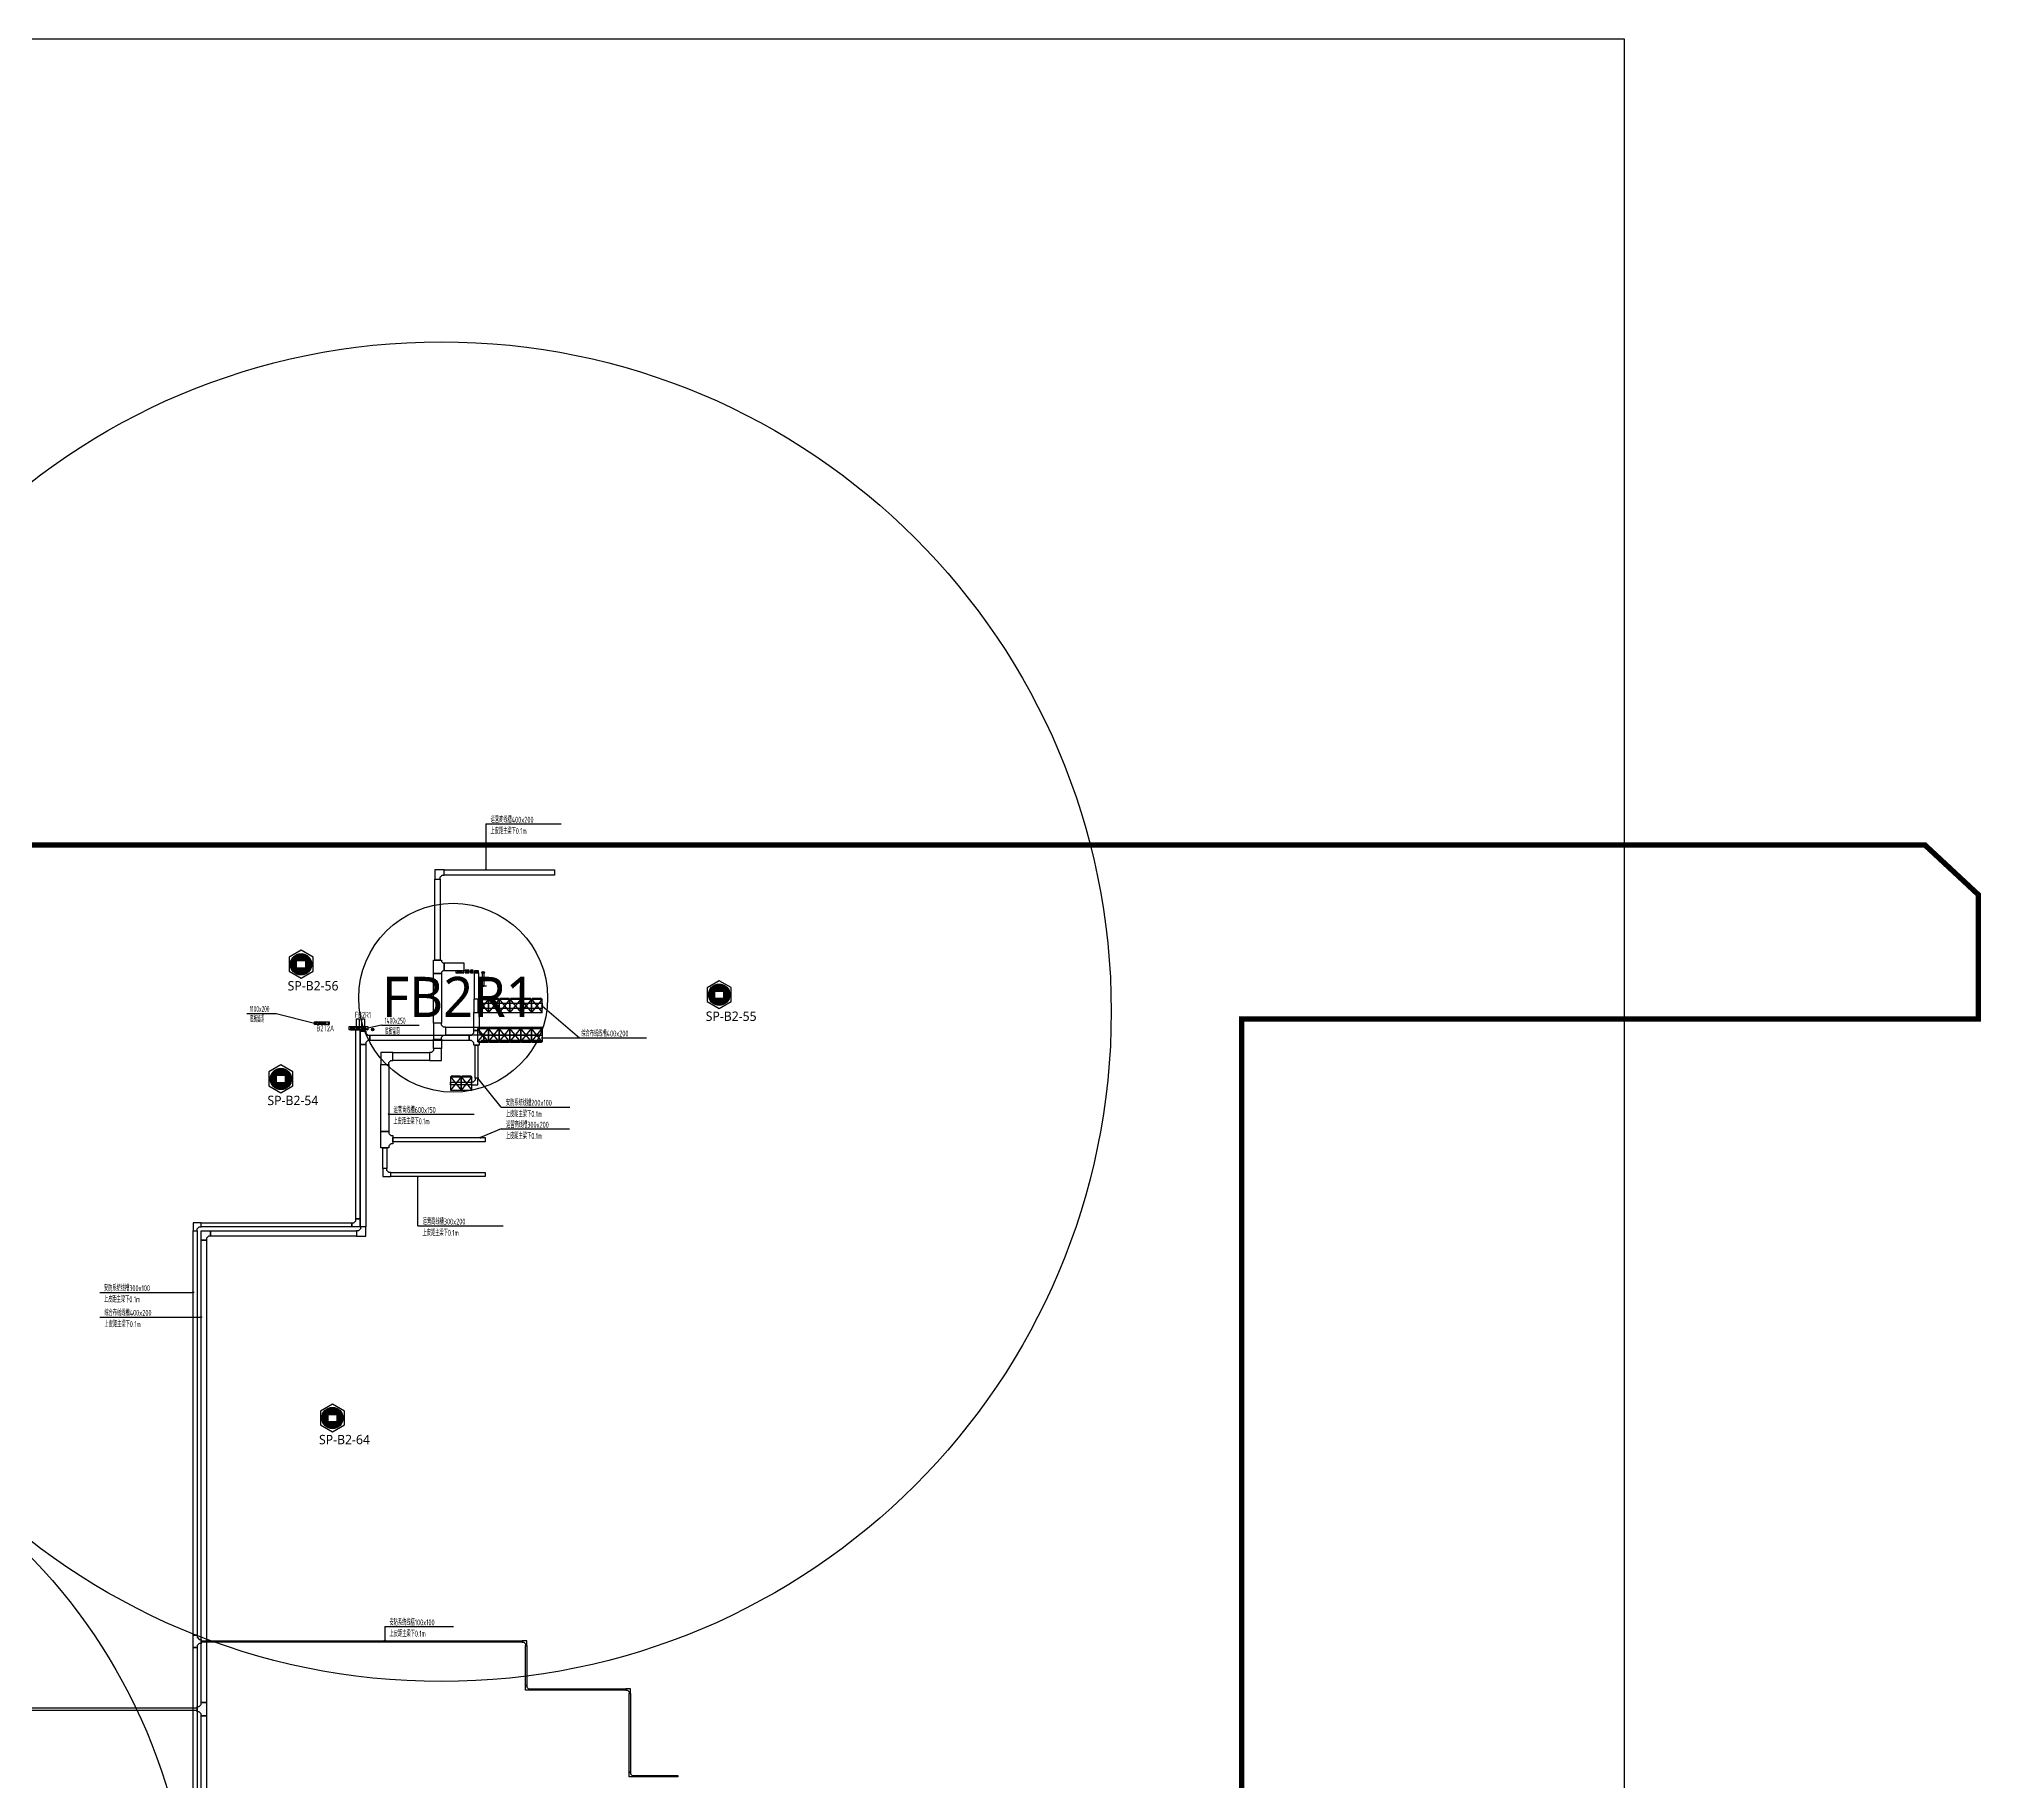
# Model space of a CAD drawing. Extents: x 444086 to 1693832, y -6784 to 371769.
# Drawn here: x 1548860 to 1693832, y 241717 to 371769 of the extents above; entities that cross this region are included whole.
import ezdxf

# ---------------------------------------------------------------- set-up
doc = ezdxf.new("R2010")
doc.units = 0
doc.header["$LTSCALE"] = 1000
doc.header["$MEASUREMENT"] = 0
doc.linetypes.add('CONTINOUS', pattern=[0])
doc.linetypes.add('SZGX_a-zzgr$0$DASHDOT2', pattern=[6, 3, -1.5, 0, -1.5])
for name, color, linetype in [('AP', 7, 'CONTINUOUS'), ('A无产权', 5, 'CONTINUOUS'), ('CABLETRAY_WEAK', 6, 'CONTINUOUS'), ('T-BAS', 11, 'CONTINUOUS'), ('T-C-CHANNELS', 30, 'CONTINUOUS'), ('T-EQUM-COM', 1, 'CONTINUOUS'), ('T-I-CHANNELS', 2, 'CONTINUOUS'), ('T-P-G RDJ', 1, 'CONTINOUS'), ('T-R-INTEGRATE', 1, 'CONTINUOUS'), ('T-SYSTEM', 4, 'CONTINUOUS'), ('T-TEXT', 7, 'CONTINUOUS'), ('T-TEXT-RD', 3, 'CONTINUOUS'), ('T-光企', 120, 'CONTINUOUS'), ('T-电源线槽', 1, 'CONTINUOUS'), ('T-铁塔', 3, 'CONTINUOUS'), ('WALL', 9, 'CONTINUOUS'), ('X', 6, 'CONTINUOUS')]:
    doc.layers.add(name, color=color, linetype=linetype)
doc.layers.add('Arc_建筑红线', color=8, linetype='CONTINUOUS', lineweight=40)
doc.styles.add('_TCH_DIM', font='SIMPLEX', dxfattribs={"bigfont": 'GBCBIG'})
doc.styles.add('GBSTYLE', font='gbxwxt.shx', dxfattribs={"width": 0.6, "bigfont": 'gbhzfs.shx'})
doc.styles.get("Standard").update_dxf_attribs({"font": 'GBENOR', "bigfont": 'GBCBIG'})

# ---------------------------------------------------------------- blocks, each defined once
blk = doc.blocks.new('A$C15ED39A3')
at = {"layer": 'T-EQUM-COM'}
for p, q in [((-800, -300), (200, 500)), ((-800, 500), (200, -300))]:
    blk.add_line(p, q, dxfattribs=at)
for points in [[(-800, 450), (-800, -250), (-850, -250), (-850, 450)], [(-800, -300), (-800, 500), (200, 500), (200, -300)]]:
    blk.add_lwpolyline(points, close=True, dxfattribs=at)
blk = doc.blocks.new('A$C27A92A3A')
at = {"layer": 'T-TEXT', "linetype": 'ByBlock'}
h = blk.add_hatch(color=7, dxfattribs=at)
edge = h.paths.add_edge_path()
edge.add_arc((-9107.1, 167050.4), 37.5, 0, 360)
h = blk.add_hatch(color=7, dxfattribs=at)
edge = h.paths.add_edge_path()
edge.add_arc((-4900, 156900.4), 37.5, 0, 360)
h = blk.add_hatch(color=7, dxfattribs=at)
edge = h.paths.add_edge_path()
edge.add_arc((-4900, 154500.4), 37.5, 0, 360)
h = blk.add_hatch(color=7, dxfattribs=at)
edge = h.paths.add_edge_path()
edge.add_arc((-9700, 151500.4), 37.5, 0, 360)
h = blk.add_hatch(color=7, dxfattribs=at)
edge = h.paths.add_edge_path()
edge.add_arc((-16350, 148800.4), 37.5, 0, 360)
h = blk.add_hatch(color=7, dxfattribs=at)
edge = h.paths.add_edge_path()
edge.add_arc((-9502.3, 147050.4), 37.5, 0, 360)
h = blk.add_hatch(color=7, dxfattribs=at)
edge = h.paths.add_edge_path()
edge.add_arc((-14176.1, 144150.4), 37.5, 0, 360)
h = blk.add_hatch(color=7, dxfattribs=at)
edge = h.paths.add_edge_path()
edge.add_arc((-30950, 135504.3), 37.5, 0, 360)
h = blk.add_hatch(color=7, dxfattribs=at)
edge = h.paths.add_edge_path()
edge.add_arc((-30350, 133659.7), 37.5, 0, 360)
h = blk.add_hatch(color=7, dxfattribs=at)
edge = h.paths.add_edge_path()
edge.add_arc((-16638.1, 109503.6), 37.5, 0, 360)
at = {"layer": 'CABLETRAY_WEAK', "linetype": 'ByBlock'}
for p, q in [((-11050, 159500.4, 0), (-11050, 159500.4, 0)), ((-11050, 159500.4, 0), (-11050, 159500.4, 0)), ((-11050, 159500.4, 0), (-11050, 159500.4, 0)), ((-11050, 159500.4, 0), (-11050, 159500.4, 0)), ((-18500, 155250.4), (-18800, 155100.4, 0)), ((-18800, 155250.4, 0), (-18500, 155100.4, 0)), ((-18800, 141000.4, 0), (-18800, 155100.4, 0)), ((-18800, 155100.4, 0), (-18500, 155100.4, 0)), ((-18500, 155100.4, 0), (-18500, 141000.4, 0)), ((-30350, 140700.4, 0), (-30950, 140700.4, 0)), ((-30950, 140700.4, 0), (-30950, 140100.4, 0)), ((-30350, 140400.4, 0), (-30350, 140700.4, 0)), ((-30350, 140700.4, 0), (-19100, 140700.4, 0)), ((-30350, 140400.4, 0), (-30350, 140700.4, 0)), ((-19100, 140700.4, 0), (-19100, 140400.4, 0)), ((-19100, 140400.4, 0), (-19100, 140700.4, 0)), ((-19100, 140700.4, 0), (-18950, 140700.4, 0)), ((-18950, 140700.4, 0), (-18800, 140850.4, 0)), ((-18500, 141000.4, 0), (-18800, 141000.4, 0)), ((-18800, 140850.4, 0), (-18800, 141000.4, 0)), ((-18800, 141000.4, 0), (-18500, 141000.4, 0)), ((-18500, 141000.4, 0), (-18500, 140400.4, 0)), ((-30950, 140100.4, 0), (-30650, 140100.4, 0)), ((-30950, 109903.6, 0), (-30950, 140100.4, 0)), ((-30950, 140100.4, 0), (-30650, 140100.4, 0)), ((-30650, 140250.4, 0), (-30500, 140400.4, 0)), ((-30650, 140100.4, 0), (-30650, 140250.4, 0)), ((-30650, 140100.4, 0), (-30650, 109903.6, 0)), ((-30500, 140400.4, 0), (-30350, 140400.4, 0)), ((-19100, 140400.4, 0), (-30350, 140400.4, 0)), ((-18500, 140400.4, 0), (-19100, 140400.4, 0)), ((-30650, 109903.6, 0), (-30950, 109903.6, 0)), ((-30950, 109003.6, 0), (-30950, 109903.6, 0)), ((-30950, 109903.6, 0), (-30650, 109903.6, 0)), ((-30650, 109003.6, 0), (-30950, 109003.6, 0)), ((-30650, 109903.6, 0), (-30650, 109753.6, 0)), ((-30650, 109753.6, 0), (-30500, 109603.6, 0)), ((-30500, 109303.6, 0), (-30650, 109153.6, 0)), ((-30650, 109153.6, 0), (-30650, 109003.6, 0)), ((-30500, 109603.6, 0), (-30350, 109603.6, 0)), ((-30350, 109303.6, 0), (-30500, 109303.6, 0)), ((-30350, 109603.6, 0), (-30350, 109303.6, 0))]:
    blk.add_line(p, q, dxfattribs=at)
at = {"layer": 'CABLETRAY_WEAK'}
for p, q in [((-18750, 155250.4, 0), (-18750, 155923.1, 0)), ((-18750, 155923.1, 0), (-18550, 155923.1, 0)), ((-18550, 155250.4, 0), (-18750, 155250.4, 0)), ((-18550, 155923.1, 0), (-18550, 155250.4, 0)), ((-30950, 80550.4, 0), (-30950, 109003.6, 0)), ((-30950, 109003.6, 0), (-30650, 109003.6, 0)), ((-30650, 109003.6, 0), (-30650, 80550.4, 0)), ((-30350, 109403.6, 0), (-30350, 109503.6, 0)), ((-30350, 109503.6, 0), (-6400, 109503.6, 0)), ((-6400, 109403.6, 0), (-30350, 109403.6, 0)), ((-6400, 109503.6, 0), (-6400, 109403.6, 0)), ((-6050, 109503.6, 0), (-6400, 109503.6, 0)), ((-6400, 109503.6, 0), (-6400, 109403.6, 0)), ((-6400, 109403.6, 0), (-6275, 109403.6, 0)), ((-6275, 109403.6, 0), (-6150, 109278.6, 0)), ((-6150, 109278.6, 0), (-6150, 109153.6, 0)), ((-6150, 106150.4, 0), (-6150, 109153.6, 0)), ((-6150, 109153.6, 0), (-6050, 109153.6, 0)), ((-6150, 109153.6, 0), (-6050, 109153.6, 0)), ((-6050, 109153.6, 0), (-6050, 109503.6, 0)), ((-6050, 109153.6, 0), (-6050, 106150.4, 0)), ((-6050, 106150.4, 0), (-6150, 106150.4, 0)), ((-6150, 105800.4, 0), (-6150, 106150.4, 0)), ((-6150, 106150.4, 0), (-6050, 106150.4, 0)), ((-6050, 106150.4, 0), (-6050, 106025.4, 0)), ((-6050, 106025.4, 0), (-5925, 105900.4, 0)), ((-5925, 105900.4, 0), (-5800, 105900.4, 0)), ((-5800, 105800.4, 0), (-5800, 105900.4, 0)), ((-5800, 105900.4, 0), (1350, 105900.4, 0)), ((-5800, 105900.4, 0), (-5800, 105800.4, 0)), ((1350, 105900.4, 0), (1350, 105800.4, 0)), ((1700, 105900.4, 0), (1350, 105900.4, 0)), ((1350, 105900.4, 0), (1350, 105800.4, 0)), ((1700, 105550.4, 0), (1700, 105900.4, 0)), ((-5800, 105800.4, 0), (-6150, 105800.4, 0)), ((1350, 105800.4, 0), (-5800, 105800.4, 0)), ((1350, 105800.4, 0), (1475, 105800.4, 0)), ((1475, 105800.4, 0), (1600, 105675.4, 0)), ((1600, 105675.4, 0), (1600, 105550.4, 0)), ((1600, 99700.4, 0), (1600, 105550.4, 0)), ((1600, 105550.4, 0), (1700, 105550.4, 0)), ((1600, 105550.4, 0), (1700, 105550.4, 0)), ((1700, 105550.4, 0), (1700, 99700.4, 0)), ((1700, 99700.4, 0), (1600, 99700.4, 0)), ((1600, 99350.4, 0), (1600, 99700.4, 0)), ((1600, 99700.4, 0), (1700, 99700.4, 0)), ((1950, 99350.4, 0), (1600, 99350.4, 0)), ((1700, 99700.4, 0), (1700, 99575.4, 0)), ((1700, 99575.4, 0), (1825, 99450.4, 0)), ((1825, 99450.4, 0), (1950, 99450.4, 0)), ((1950, 99350.4, 0), (1950, 99450.4, 0)), ((1950, 99450.4, 0), (5222.5, 99450.4, 0)), ((1950, 99450.4, 0), (1950, 99350.4, 0)), ((5222.5, 99350.4, 0), (1950, 99350.4, 0)), ((5222.5, 99450.4, 0), (5222.5, 99350.4, 0))]:
    blk.add_line(p, q, dxfattribs=at)
at = {"layer": 'CABLETRAY_WEAK', "linetype": 'ByBlock', "elevation": 0}
blk.add_lwpolyline([(-18800, 155100.4), (-18500, 155100.4), (-18500, 155250.4), (-18800, 155250.4)], close=True, dxfattribs=at)
at = {"layer": 'T-C-CHANNELS'}
for p, q in [((-12200, 167050.4, 0), (-12900, 167050.4, 0)), ((-12900, 167050.4, 0), (-12900, 166350.4, 0)), ((-12200, 166650.4, 0), (-12200, 167050.4, 0)), ((-12200, 167050.4, 0), (-3969, 167050.4, 0)), ((-12200, 166650.4, 0), (-12200, 167050.4, 0)), ((-3969, 167050.4, 0), (-3969, 166650.4, 0)), ((-12900, 166350.4, 0), (-12500, 166350.4, 0)), ((-12900, 166350.4, 0), (-12500, 166350.4, 0)), ((-12900, 160300.4, 0), (-12900, 166350.4, 0)), ((-12500, 166500.4, 0), (-12350, 166650.4, 0)), ((-12500, 166350.4, 0), (-12500, 166500.4, 0)), ((-12500, 166350.4, 0), (-12500, 160300.4, 0)), ((-12350, 166650.4, 0), (-12200, 166650.4, 0)), ((-3969, 166650.4, 0), (-12200, 166650.4, 0)), ((-13000, 159300.4, 0), (-13000, 160300.4, 0)), ((-13000, 160300.4, 0), (-12400, 160300.4, 0)), ((-12500, 160300.4, 0), (-12900, 160300.4, 0)), ((-12400, 160300.4, 0), (-12400, 160200.4, 0)), ((-12400, 160200.4, 0), (-12300, 160100.4, 0)), ((-12300, 159500.4, 0), (-12400, 159400.4, 0)), ((-12300, 160100.4, 0), (-12200, 160100.4, 0)), ((-12200, 159500.4, 0), (-12300, 159500.4, 0)), ((-12200, 160100.4, 0), (-12200, 159500.4, 0)), ((-12200, 159500.4, 0), (-12200, 160100.4, 0)), ((-12200, 160100.4, 0), (-10749.4, 160100.4, 0)), ((-10749.4, 159500.4, 0), (-12200, 159500.4, 0)), ((-10750, 159500.4, 0), (-11350, 159350.4, 0)), ((-10750, 159350.4, 0), (-11350, 159500.4, 0)), ((-10749.4, 160100.4, 0), (-10749.4, 159500.4, 0)), ((-12400, 159300.4, 0), (-13000, 159300.4, 0)), ((-13000, 159300.4, 0), (-12400, 159300.4, 0)), ((-13000, 155600.4, 0), (-13000, 159300.4, 0)), ((-12400, 159400.4, 0), (-12400, 159300.4, 0)), ((-12400, 159300.4, 0), (-12400, 155600.4, 0)), ((-21600, 155550.4, 0), (-21300, 155650.4, 0)), ((-21600, 155650.4, 0), (-21300, 155550.4, 0)), ((-12400, 155600.4, 0), (-13000, 155600.4, 0)), ((-13000, 155600.4, 0), (-13000, 154400.4, 0)), ((-12400, 155600.4, 0), (-13000, 155600.4, 0)), ((-12400, 155450.4, 0), (-12400, 155600.4, 0)), ((-12250, 155300.4, 0), (-12400, 155450.4, 0)), ((-12100, 155300.4, 0), (-12250, 155300.4, 0)), ((-12100, 154700.4, 0), (-12100, 155300.4, 0)), ((-12100, 155300.4, 0), (-4900, 155300.4, 0)), ((-12100, 154700.4, 0), (-12100, 155300.4, 0)), ((-4900, 155300.4, 0), (-4900, 154700.4, 0)), ((-13000, 154400.4, 0), (-12400, 154400.4, 0)), ((-13000, 153700.4, 0), (-13000, 154400.4, 0)), ((-13000, 154400.4, 0), (-12400, 154400.4, 0)), ((-12400, 153700.4, 0), (-13000, 153700.4, 0)), ((-13000, 153700.4, 0), (-13000, 153550.4, 0)), ((-12400, 153700.4, 0), (-13000, 153700.4, 0)), ((-12400, 154550.4, 0), (-12250, 154700.4, 0)), ((-12400, 154400.4, 0), (-12400, 154550.4, 0)), ((-12400, 154400.4, 0), (-12400, 153700.4, 0)), ((-12400, 152800.4, 0), (-12400, 153700.4, 0)), ((-12250, 154700.4, 0), (-12100, 154700.4, 0)), ((-4900, 154700.4, 0), (-12100, 154700.4, 0)), ((-16050, 153400.4, 0), (-16950, 153400.4, 0)), ((-16950, 153400.4, 0), (-16950, 152500.4, 0)), ((-16950, 147500.4, 0), (-16950, 152500.4, 0)), ((-16950, 152500.4, 0), (-16350, 152500.4, 0)), ((-16950, 152500.4, 0), (-16350, 152500.4, 0)), ((-16350, 152650.4, 0), (-16200, 152800.4, 0)), ((-16350, 152500.4, 0), (-16350, 152650.4, 0)), ((-16350, 152500.4, 0), (-16350, 147500.4, 0)), ((-16200, 152800.4, 0), (-16050, 152800.4, 0)), ((-16050, 152800.4, 0), (-16050, 153400.4, 0)), ((-16050, 153400.4, 0), (-13300, 153400.4, 0)), ((-16050, 152800.4, 0), (-16050, 153400.4, 0)), ((-13300, 152800.4, 0), (-16050, 152800.4, 0)), ((-13300, 153400.4, 0), (-13300, 152800.4, 0)), ((-13150, 153400.4, 0), (-13300, 153400.4, 0)), ((-13300, 153400.4, 0), (-13300, 152800.4, 0)), ((-13300, 152800.4, 0), (-12400, 152800.4, 0)), ((-13000, 153550.4, 0), (-13150, 153400.4, 0)), ((-16350, 147500.4, 0), (-16950, 147500.4, 0)), ((-16950, 146300.4, 0), (-16950, 147500.4, 0)), ((-16950, 147500.4, 0), (-16350, 147500.4, 0)), ((-16350, 147500.4, 0), (-16350, 147350.4, 0)), ((-16350, 147350.4, 0), (-16200, 147200.4, 0)), ((-16200, 146600.4, 0), (-16350, 146450.4, 0)), ((-16350, 146450.4, 0), (-16350, 146300.4, 0)), ((-16200, 147200.4, 0), (-16050, 147200.4, 0)), ((-16050, 146600.4, 0), (-16200, 146600.4, 0)), ((-16050, 147200.4, 0), (-16050, 146600.4, 0)), ((-16050, 146750.4, 0), (-16050, 147050.4, 0)), ((-16050, 147050.4, 0), (-9150, 147050.4, 0)), ((-9150, 146750.4, 0), (-16050, 146750.4, 0)), ((-9150, 147050.4, 0), (-9150, 146750.4, 0)), ((-16350, 146300.4, 0), (-16950, 146300.4, 0)), ((-16800, 144750.4, 0), (-16800, 146300.4, 0)), ((-16800, 146300.4, 0), (-16500, 146300.4, 0)), ((-16500, 146300.4, 0), (-16500, 144750.4, 0)), ((-16500, 144750.4, 0), (-16800, 144750.4, 0)), ((-16800, 144750.4, 0), (-16800, 144150.4, 0)), ((-16500, 144750.4, 0), (-16800, 144750.4, 0)), ((-16800, 144150.4, 0), (-16200, 144150.4, 0)), ((-16500, 144600.4, 0), (-16500, 144750.4, 0)), ((-16350, 144450.4, 0), (-16500, 144600.4, 0)), ((-16200, 144450.4, 0), (-16350, 144450.4, 0)), ((-16200, 144150.4, 0), (-16200, 144450.4, 0)), ((-16200, 144450.4, 0), (-9150, 144450.4, 0)), ((-16200, 144150.4, 0), (-16200, 144450.4, 0)), ((-9150, 144150.4, 0), (-16200, 144150.4, 0)), ((-9150, 144450.4, 0), (-9150, 144150.4, 0))]:
    blk.add_line(p, q, dxfattribs=at)
at = {"layer": 'T-C-CHANNELS', "elevation": 0}
for points in [[(-11350, 159350.4), (-10750, 159350.4), (-10750, 159500.4), (-11350, 159500.4)], [(-21600, 155650.4), (-21600, 155550.4), (-21300, 155550.4), (-21300, 155650.4)]]:
    blk.add_lwpolyline(points, close=True, dxfattribs=at)
at = {"layer": 'T-I-CHANNELS'}
for p, q in [((-9650, 159500.4, 0), (-9950, 159350.4, 0)), ((-9650, 159350.4, 0), (-9950, 159500.4, 0)), ((-9950, 159350.4, 0), (-9650, 159350.4, 0)), ((-9950, 157400.4, 0), (-9950, 159350.4, 0)), ((-9650, 159350.4, 0), (-9650, 157400.4, 0)), ((-10000, 157400.4, 0), (-10000, 156400.4, 0)), ((-9600, 157400.4, 0), (-10000, 157400.4, 0)), ((-9650, 157400.4, 0), (-9950, 157400.4, 0)), ((-9600, 157250.4, 0), (-9600, 157400.4, 0)), ((-9450, 157100.4, 0), (-9600, 157250.4, 0)), ((-9600, 156550.4, 0), (-9450, 156700.4, 0)), ((-9300, 157100.4, 0), (-9450, 157100.4, 0)), ((-9450, 156700.4, 0), (-9300, 156700.4, 0)), ((-9300, 156700.4, 0), (-9300, 157100.4, 0)), ((-9300, 157100.4, 0), (-4900, 157100.4, 0)), ((-9300, 156700.4, 0), (-9300, 157100.4, 0)), ((-4900, 156700.4, 0), (-9300, 156700.4, 0)), ((-4900, 157100.4, 0), (-4900, 156700.4, 0)), ((-21250, 155550.4, 0), (-21050, 155650.4, 0)), ((-21250, 155650.4, 0), (-21050, 155550.4, 0)), ((-18100, 155250.4), (-18400, 155100.4, 0)), ((-18400, 155250.4, 0), (-18100, 155100.4, 0)), ((-18350, 155922.5, 0), (-18150, 155922.5, 0)), ((-18350, 155250.4, 0), (-18350, 155922.5, 0)), ((-18150, 155250.4, 0), (-18350, 155250.4, 0)), ((-18150, 155922.5, 0), (-18150, 155250.4, 0)), ((-10000, 156400.4, 0), (-9600, 156400.4, 0)), ((-10000, 155050.4, 0), (-10000, 156400.4, 0)), ((-10000, 156400.4, 0), (-9600, 156400.4, 0)), ((-9600, 156400.4, 0), (-9600, 156550.4, 0)), ((-9600, 156400.4, 0), (-9600, 155050.4, 0)), ((-18450, 154000.4, 0), (-18450, 155000.4, 0)), ((-18450, 155000.4, 0), (-18050, 155000.4, 0)), ((-18450, 140400.4, 0), (-18450, 154000.4, 0)), ((-18450, 154000.4, 0), (-18050, 154000.4, 0)), ((-18050, 154000.4, 0), (-18450, 154000.4, 0)), ((-18400, 155100.4, 0), (-18100, 155100.4, 0)), ((-18400, 155000.4, 0), (-18400, 155100.4, 0)), ((-18100, 155000.4, 0), (-18400, 155000.4, 0)), ((-18100, 155100.4, 0), (-18100, 155000.4, 0)), ((-18050, 155000.4, 0), (-18050, 154850.4, 0)), ((-18050, 154850.4, 0), (-17900, 154700.4, 0)), ((-17900, 154300.4, 0), (-18050, 154150.4, 0)), ((-18050, 154150.4, 0), (-18050, 154000.4, 0)), ((-18050, 154000.4, 0), (-18050, 140400.4, 0)), ((-17900, 154700.4, 0), (-17750, 154700.4, 0)), ((-17750, 154300.4, 0), (-17900, 154300.4, 0)), ((-17750, 154300.4, 0), (-17750, 154700.4, 0)), ((-17750, 154700.4, 0), (-10350, 154700.4, 0)), ((-17750, 154700.4, 0), (-17750, 154300.4, 0)), ((-10350, 154300.4, 0), (-17750, 154300.4, 0)), ((-10350, 154300.4, 0), (-10350, 154700.4, 0)), ((-10350, 154700.4, 0), (-10175, 154700.4, 0)), ((-10350, 154700.4, 0), (-10350, 154300.4, 0)), ((-10175, 154300.4, 0), (-10350, 154300.4, 0)), ((-10175, 154700.4, 0), (-10000, 154875.4, 0)), ((-10000, 154125.4, 0), (-10175, 154300.4, 0)), ((-10000, 154875.4, 0), (-10000, 155050.4, 0)), ((-10000, 155050.4, 0), (-9600, 155050.4, 0)), ((-9600, 155050.4, 0), (-10000, 155050.4, 0)), ((-10000, 153950.4, 0), (-10000, 154125.4, 0)), ((-9600, 153950.4, 0), (-10000, 153950.4, 0)), ((-9900, 151500.4, 0), (-9900, 153950.4, 0)), ((-9900, 153950.4, 0), (-9700, 153950.4, 0)), ((-9700, 153950.4, 0), (-9700, 151500.4, 0)), ((-9600, 155050.4, 0), (-9600, 154875.4, 0)), ((-9600, 154875.4, 0), (-9425, 154700.4, 0)), ((-9425, 154300.4, 0), (-9600, 154125.4, 0)), ((-9600, 154125.4, 0), (-9600, 153950.4, 0)), ((-9425, 154700.4, 0), (-9250, 154700.4, 0)), ((-9250, 154300.4, 0), (-9425, 154300.4, 0)), ((-9250, 154700.4, 0), (-9250, 154300.4, 0)), ((-9250, 154300.4, 0), (-9250, 154700.4, 0)), ((-9250, 154700.4, 0), (-4900, 154700.4, 0)), ((-4900, 154300.4, 0), (-9250, 154300.4, 0)), ((-4900, 154700.4, 0), (-4900, 154300.4, 0)), ((-11750, 151000.4, 0), (-11750, 151200.4, 0)), ((-11750, 151200.4, 0), (-10200, 151200.4, 0)), ((-10200, 151000.4, 0), (-11750, 151000.4, 0)), ((-10200, 151200.4, 0), (-10200, 151000.4, 0)), ((-10050, 151200.4, 0), (-10200, 151200.4, 0)), ((-10200, 151200.4, 0), (-10200, 151000.4, 0)), ((-10200, 151000.4, 0), (-9700, 151000.4, 0)), ((-9900, 151350.4, 0), (-10050, 151200.4, 0)), ((-9700, 151500.4, 0), (-9900, 151500.4, 0)), ((-9700, 151500.4, 0), (-9900, 151500.4, 0)), ((-9900, 151500.4, 0), (-9900, 151350.4, 0)), ((-9700, 151000.4, 0), (-9700, 151500.4, 0)), ((-30350, 139400.4, 0), (-30350, 140100.4, 0)), ((-30350, 140100.4, 0), (-29650, 140100.4, 0)), ((-29950, 139400.4, 0), (-30350, 139400.4, 0)), ((-30350, 104900.4, 0), (-30350, 139400.4, 0)), ((-30350, 139400.4, 0), (-29950, 139400.4, 0)), ((-29800, 139700.4, 0), (-29950, 139550.4, 0)), ((-29950, 139550.4, 0), (-29950, 139400.4, 0)), ((-29950, 139400.4, 0), (-29950, 104900.4, 0)), ((-29650, 139700.4, 0), (-29800, 139700.4, 0)), ((-29650, 139700.4, 0), (-29650, 140100.4, 0)), ((-29650, 140100.4, 0), (-18750, 140100.4, 0)), ((-29650, 140100.4, 0), (-29650, 139700.4, 0)), ((-18750, 139700.4, 0), (-29650, 139700.4, 0)), ((-18750, 140100.4, 0), (-18750, 139700.4, 0)), ((-18600, 140100.4, 0), (-18750, 140100.4, 0)), ((-18750, 140100.4, 0), (-18750, 139700.4, 0)), ((-18750, 139700.4, 0), (-18050, 139700.4, 0)), ((-18450, 140250.4, 0), (-18600, 140100.4, 0)), ((-18050, 140400.4, 0), (-18450, 140400.4, 0)), ((-18050, 140400.4, 0), (-18450, 140400.4, 0)), ((-18450, 140400.4, 0), (-18450, 140250.4, 0)), ((-18050, 139700.4, 0), (-18050, 140400.4, 0)), ((-59200, 104500.4, 0), (-30650, 104500.4, 0)), ((-30650, 104200.4, 0), (-30650, 104600.4, 0)), ((-30650, 104600.4, 0), (-30500, 104600.4, 0)), ((-30650, 104500.4, 0), (-30650, 104300.4, 0)), ((-30500, 104600.4, 0), (-30350, 104750.4, 0)), ((-29950, 104900.4, 0), (-30350, 104900.4, 0)), ((-30350, 104750.4, 0), (-30350, 104900.4, 0)), ((-30350, 104900.4, 0), (-29950, 104900.4, 0)), ((-29950, 104900.4, 0), (-29950, 103900.4, 0)), ((-30650, 104300.4, 0), (-59200, 104300.4, 0)), ((-30500, 104200.4, 0), (-30650, 104200.4, 0)), ((-30350, 104050.4, 0), (-30500, 104200.4, 0)), ((-30350, 103900.4, 0), (-30350, 104050.4, 0)), ((-29950, 103900.4, 0), (-30350, 103900.4, 0)), ((-30350, 81000.4, 0), (-30350, 103900.4, 0)), ((-30350, 103900.4, 0), (-29950, 103900.4, 0)), ((-29950, 103900.4, 0), (-29950, 81000.4, 0))]:
    blk.add_line(p, q, dxfattribs=at)
at = {"layer": 'T-I-CHANNELS', "elevation": 0}
for points in [[(-9950, 159350.4), (-9650, 159350.4), (-9650, 159500.4), (-9950, 159500.4)], [(-21250, 155650.4), (-21250, 155550.4), (-21050, 155550.4), (-21050, 155650.4)], [(-18400, 155100.4), (-18100, 155100.4), (-18100, 155250.4), (-18400, 155250.4)]]:
    blk.add_lwpolyline(points, close=True, dxfattribs=at)
at = {"layer": 'T-P-G RDJ', "linetype": 'CONTINOUS'}
blk.add_line((-26935, 156323.7), (-24752.3, 156323.7), dxfattribs=at)
at = {"layer": 'T-P-G RDJ'}
for p, q in [((-24752.3, 156323.7), (-21900, 155600.4)), ((-21898.5, 155500.4, 0), (-20864.1, 155553.3, 0)), ((-20864.1, 155553.3, 0), (-20800, 155700.3, 0)), ((-19300, 155350.4, 0), (-18100, 155272, 0)), ((-18100, 155272, 0), (-17900, 155100.4, 0)), ((-16900, 155447.7), (-17900, 155225.4, 0)), ((-16900, 155447.7), (-14081, 155447.7))]:
    blk.add_line(p, q, dxfattribs=at)
at = {"layer": 'T-P-G RDJ', "elevation": 0}
for points in [[(-20800, 155500.3), (-21900, 155500.3), (-21900, 155700.4), (-20800, 155700.4)], [(-19300, 155350.4), (-17900, 155350.4), (-17900, 155100.4), (-19300, 155100.4)]]:
    blk.add_lwpolyline(points, close=True, dxfattribs=at)
at = {"layer": 'T-SYSTEM', "const_width": 90, "elevation": 0}
for points in [[(-11095, 159425.4, 1), (-11005, 159425.4, 1)], [(-11095, 159425.4, 1), (-11005, 159425.4, 1)], [(-11095, 159425.4, 1), (-11005, 159425.4, 1)], [(-11095, 159425.4, 1), (-11005, 159425.4, 1)], [(-11095, 159425.4, 1), (-11005, 159425.4, 1)], [(-10545, 159450.4, 1), (-10455, 159450.4, 1)], [(-10195, 159450.4, 1), (-10105, 159450.4, 1)], [(-10195, 159450.4, 1), (-10105, 159450.4, 1)], [(-10195, 159450.4, 1), (-10105, 159450.4, 1)], [(-10195, 159450.4, 1), (-10105, 159450.4, 1)], [(-9845, 159450.4, 1), (-9755, 159450.4, 1)], [(-9845, 159450.4, 1), (-9755, 159450.4, 1)], [(-9845, 159450.4, 1), (-9755, 159450.4, 1)], [(-9845, 159450.4, 1), (-9755, 159450.4, 1)], [(-9845, 159450.4, 1), (-9755, 159450.4, 1)], [(-9845, 159450.4, 1), (-9755, 159450.4, 1)], [(-9845, 159450.4, 1), (-9755, 159450.4, 1)], [(-9345, 159375.4, 1), (-9255, 159375.4, 1)], [(-9345, 159375.4, 1), (-9255, 159375.4, 1)], [(-9345, 159375.4, 1), (-9255, 159375.4, 1)], [(-9345, 159375.4, 1), (-9255, 159375.4, 1)], [(-9345, 159375.4, 1), (-9255, 159375.4, 1)], [(-9345, 159375.4, 1), (-9255, 159375.4, 1)], [(-9345, 159375.4, 1), (-9255, 159375.4, 1)], [(-21820, 155625.4, 1), (-21730, 155625.4, 1)], [(-21820, 155625.4, 1), (-21730, 155625.4, 1)], [(-21495, 155600.4, 1), (-21405, 155600.4, 1)], [(-21495, 155600.4, 1), (-21405, 155600.4, 1)], [(-21195, 155600.4, 1), (-21105, 155600.4, 1)], [(-21195, 155600.4, 1), (-21105, 155600.4, 1)], [(-19095, 155175.4, 1), (-19005, 155175.4, 1)], [(-19095, 155175.4, 1), (-19005, 155175.4, 1)], [(-19095, 155175.4, 1), (-19005, 155175.4, 1)], [(-19095, 155175.4, 1), (-19005, 155175.4, 1)], [(-19095, 155175.4, 1), (-19005, 155175.4, 1)], [(-18700, 155173.7, 1), (-18610, 155173.7, 1)], [(-18700, 155173.7, 1), (-18610, 155173.7, 1)], [(-18700, 155173.7, 1), (-18610, 155173.7, 1)], [(-18700, 155173.7, 1), (-18610, 155173.7, 1)], [(-18700, 155173.7, 1), (-18610, 155173.7, 1)], [(-18295, 155175.4, 1), (-18205, 155175.4, 1)], [(-18295, 155175.4, 1), (-18205, 155175.4, 1)], [(-18295, 155175.4, 1), (-18205, 155175.4, 1)], [(-18295, 155175.4, 1), (-18205, 155175.4, 1)], [(-18295, 155175.4, 1), (-18205, 155175.4, 1)], [(-17595, 155125.4, 1), (-17505, 155125.4, 1)], [(-17595, 155125.4, 1), (-17505, 155125.4, 1)], [(-17595, 155125.4, 1), (-17505, 155125.4, 1)], [(-17595, 155125.4, 1), (-17505, 155125.4, 1)], [(-17595, 155125.4, 1), (-17505, 155125.4, 1)]]:
    blk.add_lwpolyline(points, format="xyb", close=True, dxfattribs=at)
at = {"layer": 'T-SYSTEM', "elevation": 0}
for points in [[(-11050, 159425.4, 0, 0, 0), (-10551.4, 159924, 150, 0, 0), (-10312.4, 160163, 0, 0, 0)], [(-9762.4, 160188, 0, 0, 0), (-10261, 159689.4, 150, 0, 0), (-10500, 159450.4, 0, 0, 0)], [(-10150, 159450.4, 0, 0, 0), (-9651.4, 159949, 150, 0, 0), (-9412.4, 160188, 0, 0, 0)], [(-9800, 159450.4, 0, 0, 0), (-9301.4, 159949, 150, 0, 0), (-9062.4, 160188, 0, 0, 0)], [(-9300, 159375.4, 0, 0, 0), (-8801.4, 159874, 150, 0, 0), (-8562.4, 160113, 0, 0, 0)], [(-21775, 155625.4, 0, 0, 0), (-22273.6, 155126.8, 150, 0, 0), (-22512.6, 154887.8, 0, 0, 0)], [(-21450, 155600.4, 0, 0, 0), (-21948.6, 155101.8, 150, 0, 0), (-22187.6, 154862.8, 0, 0, 0)], [(-21150, 155600.4, 0, 0, 0), (-21648.6, 155101.8, 150, 0, 0), (-21887.6, 154862.8, 0, 0, 0)], [(-21775, 155625.4, 0, 0, 0), (-21276.4, 156124, 150, 0, 0), (-21037.4, 156363, 0, 0, 0)], [(-21450, 155600.4, 0, 0, 0), (-20951.4, 156099, 150, 0, 0), (-20712.4, 156338, 0, 0, 0)], [(-21150, 155600.4, 0, 0, 0), (-20651.4, 156099, 150, 0, 0), (-20412.4, 156338, 0, 0, 0)], [(-19050, 155175.4, 0, 0, 0), (-19548.6, 154676.8, 150, 0, 0), (-19787.6, 154437.8, 0, 0, 0)], [(-18655, 155173.7, 0, 0, 0), (-19153.6, 154675.1, 150, 0, 0), (-19392.6, 154436.1, 0, 0, 0)], [(-18312.4, 155913, 0, 0, 0), (-18811, 155414.4, 150, 0, 0), (-19050, 155175.4, 0, 0, 0)], [(-18250, 155175.4, 0, 0, 0), (-18748.6, 154676.8, 150, 0, 0), (-18987.6, 154437.8, 0, 0, 0)], [(-17917.5, 155911.2, 0, 0, 0), (-18416, 155412.7, 150, 0, 0), (-18655, 155173.7, 0, 0, 0)], [(-17550, 155125.4, 0, 0, 0), (-18048.6, 154626.8, 150, 0, 0), (-18287.6, 154387.8, 0, 0, 0)], [(-17512.4, 155913, 0, 0, 0), (-18011, 155414.4, 150, 0, 0), (-18250, 155175.4, 0, 0, 0)], [(-17550, 155125.4, 0, 0, 0), (-17051.4, 155624, 150, 0, 0), (-16812.4, 155863, 0, 0, 0)]]:
    blk.add_lwpolyline(points, format="xyseb", dxfattribs=at)
at = {"layer": 'T-SYSTEM'}
for centre in [(-11050, 159425.4, 0), (-11050, 159425.4, 0), (-11050, 159425.4, 0), (-11050, 159425.4, 0), (-11050, 159425.4, 0), (-10500, 159450.4, 0), (-10150, 159450.4, 0), (-10150, 159450.4, 0), (-10150, 159450.4, 0), (-10150, 159450.4, 0), (-9800, 159450.4, 0), (-9800, 159450.4, 0), (-9800, 159450.4, 0), (-9800, 159450.4, 0), (-9800, 159450.4, 0), (-9800, 159450.4, 0), (-9800, 159450.4, 0), (-9300, 159375.4, 0), (-9300, 159375.4, 0), (-9300, 159375.4, 0), (-9300, 159375.4, 0), (-9300, 159375.4, 0), (-9300, 159375.4, 0), (-9300, 159375.4, 0), (-21775, 155625.4, 0), (-21775, 155625.4, 0), (-21450, 155600.4, 0), (-21450, 155600.4, 0), (-21150, 155600.4, 0), (-21150, 155600.4, 0), (-19050, 155175.4), (-19050, 155175.4), (-19050, 155175.4), (-19050, 155175.4), (-19050, 155175.4), (-18655, 155173.7, 0), (-18655, 155173.7, 0), (-18655, 155173.7, 0), (-18655, 155173.7, 0), (-18655, 155173.7, 0), (-18250, 155175.4, 0), (-18250, 155175.4, 0), (-18250, 155175.4, 0), (-18250, 155175.4, 0), (-18250, 155175.4, 0), (-17550, 155125.4, 0), (-17550, 155125.4, 0), (-17550, 155125.4, 0), (-17550, 155125.4, 0), (-17550, 155125.4, 0)]:
    blk.add_circle(centre, 90, dxfattribs=at)
at = {"layer": 'T-TEXT', "color": 7, "linetype": 'ByBlock'}
for p, q in [((-9107.1, 170468.2), (-3468, 170468.2)), ((-9107.1, 170468.2), (-9107.1, 167050.4, 0)), ((-4900, 156900.4, 0), (-2123.4, 154500.2, 0)), ((-4900, 154500.1, 0), (2877.4, 154500.4, 0)), ((-7950, 149338.1), (-9700, 151500.4, 0)), ((-7950, 149338.1), (-2837, 149338.1)), ((-16350, 148800.4, 0), (-9984, 148800.4, 0)), ((-7950, 147700.4), (-9502.3, 147050.4, 0)), ((-7950, 147702.2), (-2855.3, 147702.2)), ((-14176.1, 140473.9), (-14176.1, 144150.4)), ((-14176.1, 140473.9), (-7810.1, 140473.9)), ((-37916, 135504.3), (-30950, 135504.3, 0)), ((-37916, 133659.7), (-30350, 133659.7, 0)), ((-16638.1, 110550.4), (-11525, 110550.4)), ((-16638.1, 110550.4), (-16638.1, 109503.6))]:
    blk.add_line(p, q, dxfattribs=at)
for centre in [(-9107.1, 167050.4, 0), (-4900, 156900.4, 0), (-4900, 154500.4, 0), (-9700, 151500.4, 0), (-16350, 148800.4, 0), (-9502.3, 147050.4, 0), (-14176.1, 144150.4), (-30950, 135504.3, 0), (-30350, 133659.7, 0), (-16638.1, 109503.6)]:
    blk.add_circle(centre, 37.5, dxfattribs=at)
at = {"layer": 'T-光企', "linetype": 'ByBlock', "elevation": 0}
blk.add_lwpolyline([(-10250, 159350.4), (-10050, 159350.4), (-10050, 159550.4), (-10250, 159550.4)], close=True, dxfattribs=at)
at = {"layer": 'T-电源线槽', "ltscale": 0.05}
for p, q in [((-9350, 159350.4, 0), (-9250, 159400.4, 0)), ((-9350, 159400.4, 0), (-9250, 159350.4, 0)), ((-17600, 155100.4, 0), (-17500, 155150.4, 0)), ((-17600, 155150.4, 0), (-17500, 155100.4, 0))]:
    blk.add_line(p, q, dxfattribs=at)
at = {"layer": 'T-电源线槽'}
for p, q in [((-9350, 158375.9, 0), (-9350, 159350.4, 0)), ((-9350, 159350.4, 0), (-9250, 159350.4, 0)), ((-9250, 158375.9, 0), (-9350, 158375.9, 0)), ((-9250, 159350.4, 0), (-9250, 158375.9, 0))]:
    blk.add_line(p, q, dxfattribs=at)
at = {"layer": 'T-电源线槽', "linetype": 'ByBlock', "ltscale": 0.05}
for p, q in [((-21800, 155650.4, 0), (-21750, 155600.4, 0)), ((-21750, 155650.4, 0), (-21800, 155600.4, 0))]:
    blk.add_line(p, q, dxfattribs=at)
at = {"layer": 'T-电源线槽', "ltscale": 0.05, "elevation": 0}
blk.add_lwpolyline([(-9560.8, 158375.9), (-9320.8, 158375.9), (-9310.4, 158316.8), (-9289.6, 158435), (-9279.2, 158375.9), (-9040.8, 158375.9)], dxfattribs=at)
for points in [[(-9350, 159400.4), (-9350, 159350.4), (-9250, 159350.4), (-9250, 159400.4)], [(-17600, 155150.4), (-17600, 155100.4), (-17500, 155100.4), (-17500, 155150.4)]]:
    blk.add_lwpolyline(points, close=True, dxfattribs=at)
at = {"layer": 'T-电源线槽', "linetype": 'ByBlock', "ltscale": 0.05, "elevation": 0}
blk.add_lwpolyline([(-21800, 155650.4), (-21800, 155600.4), (-21750, 155600.4), (-21750, 155650.4)], close=True, dxfattribs=at)
at = {"layer": 'T-铁塔', "linetype": 'ByBlock', "elevation": 0}
for points in [[(-10650, 159350.4), (-10350, 159350.4), (-10350, 159550.4), (-10650, 159550.4)], [(-19200, 155100.4), (-18900, 155100.4), (-18900, 155300.4), (-19200, 155300.4)]]:
    blk.add_lwpolyline(points, close=True, dxfattribs=at)
at = {"layer": 'X', "xscale": -1, "rotation": 90}
for p in [(-9200, 156600.4), (-8400, 156600.4), (-7600, 156600.4), (-6800, 156600.4), (-6000, 156600.4), (-5200, 156600.4), (-11250, 150800.4, 0), (-10450, 150800.4, 0)]:
    blk.add_blockref('A$C15ED39A3', p, dxfattribs=at)
at = {"layer": 'X', "rotation": 90}
for p in [(-9200, 155000.3), (-8400, 155000.3), (-7600, 155000.3), (-6800, 155000.3), (-6000, 155000.3), (-5200, 155000.3)]:
    blk.add_blockref('A$C15ED39A3', p, dxfattribs=at)
at = {"layer": 'T-P-G RDJ', "style": 'GBSTYLE', "width": 0.6}
for s, p in [('1100x200', (-26719.6, 156437.3)), ('底板留洞', (-26708.4, 155673.9)), ('1400x250', (-16645.2, 155561.3)), ('底板留洞', (-16628.5, 154755.1))]:
    blk.add_text(s, height=450, dxfattribs=at).set_placement(p)
at = {"layer": 'T-TEXT', "color": 7, "linetype": 'ByBlock', "style": 'GBSTYLE', "width": 0.7}
for s, p in [('上皮距主梁下0.1m', (-8757.4, 169716.9)), ('运营商线槽400x200', (-8745.1, 170557.6)), ('综合布线线槽400x200', (-1975.3, 154600.2, 0)), ('运营商线槽600x150', (-15988, 148889.7, 0)), ('安防系统线槽200x100', (-7608.2, 149427.5)), ('上皮距主梁下0.1m', (-16000.3, 148049.1, 0)), ('上皮距主梁下0.1m', (-7600.3, 148586.8)), ('运营商线槽300x200', (-7588, 147791.6)), ('上皮距主梁下0.1m', (-7600.3, 146951)), ('运营商线槽300x200', (-13814.1, 140563.3)), ('上皮距主梁下0.1m', (-13826.4, 139722.7)), ('安防系统线槽300x100', (-37608.5, 135593.6)), ('上皮距主梁下0.1m', (-37600.6, 134753)), ('综合布线线槽400x200', (-37574.2, 133749)), ('上皮距主梁下0.1m', (-37566.3, 132908.4)), ('安防系统线槽100x100', (-16296.3, 110639.8)), ('上皮距主梁下0.1m', (-16288.4, 109799.1))]:
    blk.add_text(s, height=450, dxfattribs=at).set_placement(p)
at = {"layer": 'T-TEXT-RD', "style": 'GBSTYLE', "width": 0.7}
for s, p in [('B2T2A', (-21739.6, 154991.6, 0)), ('FB2R1', (-18872.9, 155992.1, 0))]:
    blk.add_text(s, height=450, dxfattribs=at).set_placement(p)
blk = doc.blocks.new('A$C52D40F68')
at = {"layer": 'CABLETRAY_WEAK'}
blk.add_blockref('A$C27A92A3A', (189628, -151726, 0), dxfattribs=at)

msp = doc.modelspace()

# ---------------------------------------------------------------- hatches: boundary and pattern name
at = {"layer": 'WALL', "linetype": 'ByBlock'}
h = msp.add_hatch(dxfattribs=at)
h.set_pattern_fill('ESCHER', color=3)
h.set_pattern_definition([(60, (-1308814.496, -2099071.514), (-30.47999999, -7e-09), [27.94, -2.54]), (180, (-1308814.496, -2099071.514), (15.24, -26.3964543), [27.94, -2.54]), (300, (-1308814.496, -2099071.514), (30.47999999, -7e-09), [27.94, -2.54]), (60, (-1308811.956, -2099071.514), (-30.47999999, -7e-09), [5.08, -25.4]), (300, (-1308811.956, -2099071.514), (30.47999999, -7e-09), [5.08, -25.4]), (60, (-1308815.766, -2099069.314), (-30.47999999, -7e-09), [5.08, -25.4]), (180, (-1308815.766, -2099069.314), (15.24, -26.3964543), [5.08, -25.4]), (300, (-1308815.766, -2099073.714), (30.47999999, -7e-09), [5.08, -25.4]), (180, (-1308815.766, -2099073.714), (15.24, -26.3964543), [5.08, -25.4]), (60, (-1308824.656, -2099071.514), (-30.47999999, -7e-09), [5.08, -25.4]), (300, (-1308824.656, -2099071.514), (30.47999999, -7e-09), [5.08, -25.4]), (60, (-1308809.416, -2099080.313), (-30.47999999, -7e-09), [5.08, -25.4]), (180, (-1308809.416, -2099080.313), (15.24, -26.3964543), [5.08, -25.4]), (300, (-1308809.416, -2099062.715), (30.47999999, -7e-09), [5.08, -25.4]), (180, (-1308809.416, -2099062.715), (15.24, -26.3964543), [5.08, -25.4]), (0, (-1308809.416, -2099067.115), (-15.24, 26.3964543), [17.78, -12.7]), (0, (-1308809.416, -2099075.914), (-15.24, 26.3964543), [17.78, -12.7]), (120, (-1308813.226, -2099064.915), (-30.47999999, 7e-09), [17.78, -12.7]), (120, (-1308820.846, -2099069.314), (-30.47999999, 7e-09), [17.78, -12.7]), (240, (-1308820.846, -2099073.714), (15.23999999, -26.3964543), [17.78, -12.7]), (240, (-1308813.226, -2099078.113), (15.23999999, -26.3964543), [17.78, -12.7])])
h.paths.add_polyline_path([(1567637, 302695, 1), (1569229, 302695, 1)])
h.paths.add_polyline_path([(1568728, 302900), (1568728, 302465), (1568140, 302465), (1568140, 302900)], flags=16)
h = msp.add_hatch(dxfattribs=at)
h.set_pattern_fill('ESCHER', color=3)
h.set_pattern_definition([(60, (-1277608.472, -2101345.192), (-30.47999999, -7e-09), [27.94, -2.54]), (180, (-1277608.472, -2101345.192), (15.24, -26.3964543), [27.94, -2.54]), (300, (-1277608.472, -2101345.192), (30.47999999, -7e-09), [27.94, -2.54]), (60, (-1277605.932, -2101345.192), (-30.47999999, -7e-09), [5.08, -25.4]), (300, (-1277605.932, -2101345.192), (30.47999999, -7e-09), [5.08, -25.4]), (60, (-1277609.742, -2101342.992), (-30.47999999, -7e-09), [5.08, -25.4]), (180, (-1277609.742, -2101342.992), (15.24, -26.3964543), [5.08, -25.4]), (300, (-1277609.742, -2101347.392), (30.47999999, -7e-09), [5.08, -25.4]), (180, (-1277609.742, -2101347.392), (15.24, -26.3964543), [5.08, -25.4]), (60, (-1277618.632, -2101345.192), (-30.47999999, -7e-09), [5.08, -25.4]), (300, (-1277618.632, -2101345.192), (30.47999999, -7e-09), [5.08, -25.4]), (60, (-1277603.392, -2101353.99), (-30.47999999, -7e-09), [5.08, -25.4]), (180, (-1277603.392, -2101353.99), (15.24, -26.3964543), [5.08, -25.4]), (300, (-1277603.392, -2101336.393), (30.47999999, -7e-09), [5.08, -25.4]), (180, (-1277603.392, -2101336.393), (15.24, -26.3964543), [5.08, -25.4]), (0, (-1277603.392, -2101340.793), (-15.24, 26.3964543), [17.78, -12.7]), (0, (-1277603.392, -2101349.591), (-15.24, 26.3964543), [17.78, -12.7]), (120, (-1277607.202, -2101338.593), (-30.47999999, 7e-09), [17.78, -12.7]), (120, (-1277614.822, -2101342.992), (-30.47999999, 7e-09), [17.78, -12.7]), (240, (-1277614.822, -2101347.392), (15.23999999, -26.3964543), [17.78, -12.7]), (240, (-1277607.202, -2101351.79), (15.23999999, -26.3964543), [17.78, -12.7])])
h.paths.add_polyline_path([(1598843, 300421, 1), (1600435, 300421, 1)])
h.paths.add_polyline_path([(1599934, 300626), (1599934, 300191), (1599346, 300191), (1599346, 300626)], flags=16)
h = msp.add_hatch(dxfattribs=at)
h.set_pattern_fill('ESCHER', color=3)
h.set_pattern_definition([(60, (-1310322.667, -2107631.197), (-30.47999999, -7e-09), [27.94, -2.54]), (180, (-1310322.667, -2107631.197), (15.24, -26.3964543), [27.94, -2.54]), (300, (-1310322.667, -2107631.197), (30.47999999, -7e-09), [27.94, -2.54]), (60, (-1310320.127, -2107631.197), (-30.47999999, -7e-09), [5.08, -25.4]), (300, (-1310320.127, -2107631.197), (30.47999999, -7e-09), [5.08, -25.4]), (60, (-1310323.937, -2107628.997), (-30.47999999, -7e-09), [5.08, -25.4]), (180, (-1310323.937, -2107628.997), (15.24, -26.3964543), [5.08, -25.4]), (300, (-1310323.937, -2107633.396), (30.47999999, -7e-09), [5.08, -25.4]), (180, (-1310323.937, -2107633.396), (15.24, -26.3964543), [5.08, -25.4]), (60, (-1310332.827, -2107631.197), (-30.47999999, -7e-09), [5.08, -25.4]), (300, (-1310332.827, -2107631.197), (30.47999999, -7e-09), [5.08, -25.4]), (60, (-1310317.587, -2107639.995), (-30.47999999, -7e-09), [5.08, -25.4]), (180, (-1310317.587, -2107639.995), (15.24, -26.3964543), [5.08, -25.4]), (300, (-1310317.587, -2107622.398), (30.47999999, -7e-09), [5.08, -25.4]), (180, (-1310317.587, -2107622.398), (15.24, -26.3964543), [5.08, -25.4]), (0, (-1310317.587, -2107626.797), (-15.24, 26.3964543), [17.78, -12.7]), (0, (-1310317.587, -2107635.596), (-15.24, 26.3964543), [17.78, -12.7]), (120, (-1310321.397, -2107624.597), (-30.47999999, 7e-09), [17.78, -12.7]), (120, (-1310329.017, -2107628.997), (-30.47999999, 7e-09), [17.78, -12.7]), (240, (-1310329.017, -2107633.396), (15.23999999, -26.3964543), [17.78, -12.7]), (240, (-1310321.397, -2107637.796), (15.23999999, -26.3964543), [17.78, -12.7])])
h.paths.add_polyline_path([(1566129, 294135, 1), (1567721, 294135, 1)])
h.paths.add_polyline_path([(1567219, 294340), (1567219, 293905), (1566631, 293905), (1566631, 294340)], flags=16)
h = msp.add_hatch(dxfattribs=at)
h.set_pattern_fill('ESCHER', color=3)
h.set_pattern_definition([(60, (-1306471.154, -2132946.49), (-30.47999999, -7e-09), [27.94, -2.54]), (180, (-1306471.154, -2132946.49), (15.24, -26.3964543), [27.94, -2.54]), (300, (-1306471.154, -2132946.49), (30.47999999, -7e-09), [27.94, -2.54]), (60, (-1306468.614, -2132946.49), (-30.47999999, -7e-09), [5.08, -25.4]), (300, (-1306468.614, -2132946.49), (30.47999999, -7e-09), [5.08, -25.4]), (60, (-1306472.424, -2132944.29), (-30.47999999, -7e-09), [5.08, -25.4]), (180, (-1306472.424, -2132944.29), (15.24, -26.3964543), [5.08, -25.4]), (300, (-1306472.424, -2132948.69), (30.47999999, -7e-09), [5.08, -25.4]), (180, (-1306472.424, -2132948.69), (15.24, -26.3964543), [5.08, -25.4]), (60, (-1306481.314, -2132946.49), (-30.47999999, -7e-09), [5.08, -25.4]), (300, (-1306481.314, -2132946.49), (30.47999999, -7e-09), [5.08, -25.4]), (60, (-1306466.074, -2132955.29), (-30.47999999, -7e-09), [5.08, -25.4]), (180, (-1306466.074, -2132955.29), (15.24, -26.3964543), [5.08, -25.4]), (300, (-1306466.074, -2132937.692), (30.47999999, -7e-09), [5.08, -25.4]), (180, (-1306466.074, -2132937.692), (15.24, -26.3964543), [5.08, -25.4]), (0, (-1306466.074, -2132942.092), (-15.24, 26.3964543), [17.78, -12.7]), (0, (-1306466.074, -2132950.89), (-15.24, 26.3964543), [17.78, -12.7]), (120, (-1306469.884, -2132939.892), (-30.47999999, 7e-09), [17.78, -12.7]), (120, (-1306477.504, -2132944.29), (-30.47999999, 7e-09), [17.78, -12.7]), (240, (-1306477.504, -2132948.69), (15.23999999, -26.3964543), [17.78, -12.7]), (240, (-1306469.884, -2132953.09), (15.23999999, -26.3964543), [17.78, -12.7])])
h.paths.add_polyline_path([(1569981, 268820, 1), (1571573, 268820, 1)])
h.paths.add_polyline_path([(1571071, 269025), (1571071, 268590), (1570483, 268590), (1570483, 269025)], flags=16)

# ---------------------------------------------------------------- linework, layer by layer
at = {"layer": 'Arc_建筑红线', "color": 20, "linetype": 'SZGX_a-zzgr$0$DASHDOT2', "ltscale": 0.2, "const_width": 400}
msp.add_lwpolyline([(1507132, 303600), (1515132, 311600), (1689632, 311600), (1693632, 307876), (1693632, 298599), (1638632, 298599), (1638632, 222099), (1653632, 222099), (1653632, 129100), (1507132, 129100)], close=True, dxfattribs=at)
at = {"layer": 'T-BAS', "color": 3}
msp.add_circle((1579784, 300192), 7049, dxfattribs=at)
at = {"layer": 'T-R-INTEGRATE'}
for centre, radius in [((1578900, 299155), 50000), ((1517663, 228825), 42594)]:
    msp.add_circle(centre, radius, dxfattribs=at)
at = {"layer": 'WALL', "color": 6, "elevation": 0}
msp.add_lwpolyline([(1247178, 371769), (1667178, 371769), (1667178, 74769), (1247178, 74769)], close=True, dxfattribs=at)
at = {"layer": 'WALL', "color": 3, "linetype": 'ByBlock'}
for points in [[(1569331, 302184), (1569329, 303219), (1568430, 303735), (1567535, 303215), (1567537, 302179), (1568436, 301664)], [(1600537, 299910), (1600535, 300946), (1599636, 301461), (1598741, 300941), (1598743, 299906), (1599642, 299390)], [(1567823, 293624), (1567820, 294660), (1566922, 295175), (1566027, 294655), (1566029, 293620), (1566927, 293104)], [(1571675, 268309), (1571672, 269344), (1570774, 269860), (1569878, 269340), (1569881, 268304), (1570779, 267789)]]:
    msp.add_lwpolyline(points, close=True, dxfattribs=at)
for centre in [(1568433, 302695), (1599639, 300421), (1566925, 294135), (1570777, 268820)]:
    msp.add_circle(centre, 796, dxfattribs=at)

# ---------------------------------------------------------------- block references
at = {"layer": 'T-R-INTEGRATE'}
msp.add_blockref('A$C52D40F68', (1401697, 294425, 0), dxfattribs=at)

# ---------------------------------------------------------------- texts
at = {"layer": 'AP', "color": 3, "char_height": 700, "attachment_point": 1}
for s, insert in [('{\\fMicrosoft YaHei|b0|i0|c134|p34;SP-B2-56}', (1567430, 301438)), ('{\\fMicrosoft YaHei|b0|i0|c134|p34;SP-B2-55}', (1598636, 299165)), ('{\\fMicrosoft YaHei|b0|i0|c134|p34;SP-B2-54}', (1565922, 292879)), ('{\\fMicrosoft YaHei|b0|i0|c134|p34;SP-B2-64}', (1569774, 267563))]:
    msp.add_mtext_dynamic_manual_height_columns(s, width=3644.11, gutter_width=12.5, heights=[0], dxfattribs=dict(at, insert=insert))
at = {"layer": 'A无产权', "color": 3, "insert": (1574473, 301756, 0), "char_height": 3000, "attachment_point": 1, "style": '_TCH_DIM'}
msp.add_mtext_dynamic_manual_height_columns('{\\fMicrosoft YaHei|b0|i0|c134|p34;FB2R1}', width=5863.74, gutter_width=1750, heights=[0], dxfattribs=at)

doc.saveas('drawing.dxf')
